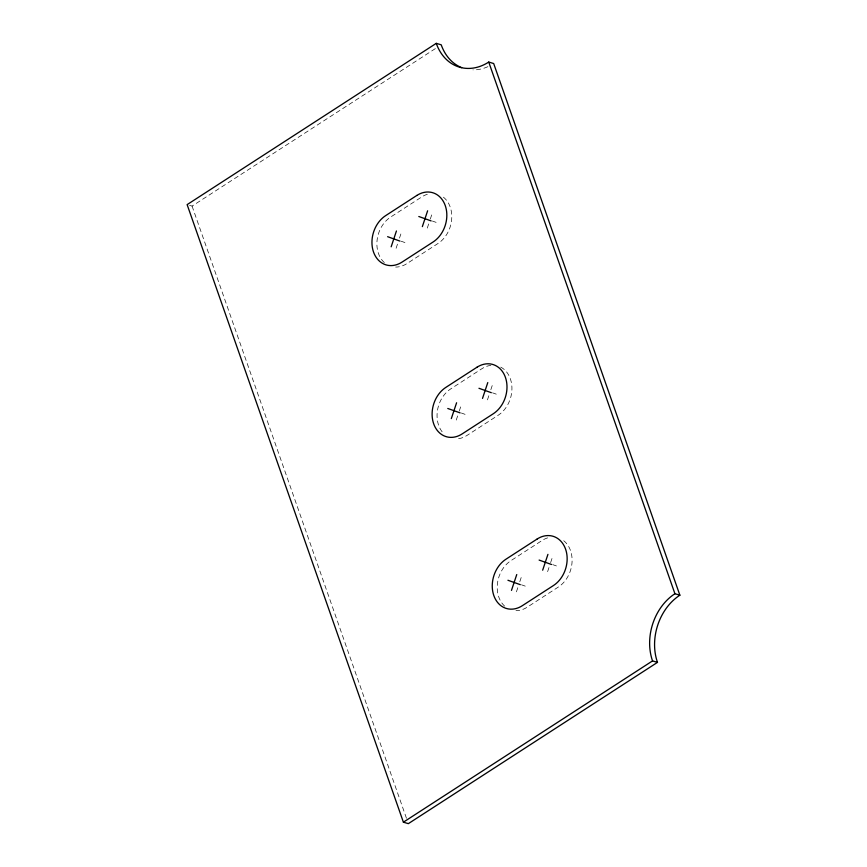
<?xml version="1.0" encoding="UTF-8"?>
<svg xmlns="http://www.w3.org/2000/svg" width="867" height="867" viewBox="0 0 867 867"><rect width="100%" height="100%" fill="white"/><g stroke="black" fill="none" stroke-linecap="round" stroke-linejoin="round"><path stroke-width="0.65" stroke-dasharray="4.33 3.25" d="M396.111 248.276L397.986 242.619M399.503 238.1L401.378 232.443M427.29 228.086L429.176 222.429M430.314 219.037L432.568 212.252M456.259 420.062L458.144 414.404M459.282 411.012L461.537 404.228M487.449 399.871L489.335 394.214M490.841 389.695L492.727 384.038M516.418 591.847L518.303 586.19M519.81 581.67L521.696 576.013M547.608 571.656L549.494 565.999M550.621 562.607L552.886 555.823M189.602 205.36L192.073 206.097L436.686 47.75M432.405 221.052L436.112 222.375M401.215 241.243L404.932 242.565M492.564 392.838L496.271 394.16M461.374 413.028L465.08 414.35M552.723 564.623L556.43 565.945M521.533 584.813L525.239 586.135M192.073 206.097L406.558 818.546M487.904 66.683A50.08 39.362 -73.5 0 1 472.981 69.891M500.714 367.12A27.126 21.328 -73.5 0 1 511.898 390.117A27.126 21.328 -73.5 0 1 498.232 415.217L467.053 435.407A27.126 21.328 -73.5 0 1 455.825 438.854M490.895 365.365A27.126 21.328 -73.5 0 0 481.944 368.692L450.753 388.882A27.126 21.328 -73.5 0 0 443.698 433.598M443.416 197.177A27.126 21.328 -73.5 0 1 438.084 243.432L406.894 263.622A27.126 21.328 -73.5 0 1 395.666 267.069M427.312 194.306A27.126 21.328 -73.5 0 0 421.785 196.907L390.594 217.097A27.126 21.328 -73.5 0 0 384.384 262.625M563.734 540.737A27.126 21.328 -73.5 0 1 558.391 587.002L527.201 607.193A27.126 21.328 -73.5 0 1 515.973 610.639M547.63 537.876A27.126 21.328 -73.5 0 0 542.103 540.477L510.912 560.667A27.126 21.328 -73.5 0 0 505.58 606.922"/><path stroke-width="1.3" d="M391.158 246.813L396.436 230.98M422.348 226.623L427.626 210.789M451.317 418.598L456.595 402.765M482.507 398.408L487.785 382.575M511.476 590.384L516.754 574.55M542.666 570.193L547.933 554.36M436.264 43.35L187.131 204.623L403.393 822.187L408.346 823.65L657.479 662.377A50.08 39.362 -73.5 0 1 679.869 595.196L493.681 63.529L488.739 62.066A50.08 39.362 -73.5 0 1 436.264 43.35L441.216 44.813A50.08 39.362 -73.5 0 0 461.634 67.637M403.393 822.187L652.537 660.903A50.08 39.362 -73.5 0 1 674.927 593.732L488.739 62.066M674.927 593.732L679.869 595.196M652.537 660.903L657.479 662.377M418.804 216.501L431.17 220.912M387.614 236.691L399.98 241.102M478.963 388.286L491.329 392.697M447.773 408.476L460.139 412.887M539.111 560.071L551.488 564.482M507.932 580.261L520.298 584.672M416.843 195.443L385.652 215.634A27.126 21.328 -73.5 0 0 373.525 252.026A27.126 21.328 -73.5 0 0 401.941 262.159L433.132 241.969A27.126 21.328 -73.5 0 0 445.259 205.587A27.126 21.328 -73.5 0 0 416.843 195.443M476.991 367.229L445.811 387.419A27.126 21.328 -73.5 0 0 433.684 423.8A27.126 21.328 -73.5 0 0 462.1 433.944L493.29 413.754A27.126 21.328 -73.5 0 0 505.418 377.362A27.126 21.328 -73.5 0 0 476.991 367.229M537.15 539.014L505.96 559.204A27.126 21.328 -73.5 0 0 493.832 595.586A27.126 21.328 -73.5 0 0 522.259 605.73L553.449 585.539A27.126 21.328 -73.5 0 0 565.577 549.147A27.126 21.328 -73.5 0 0 537.15 539.014"/></g></svg>
